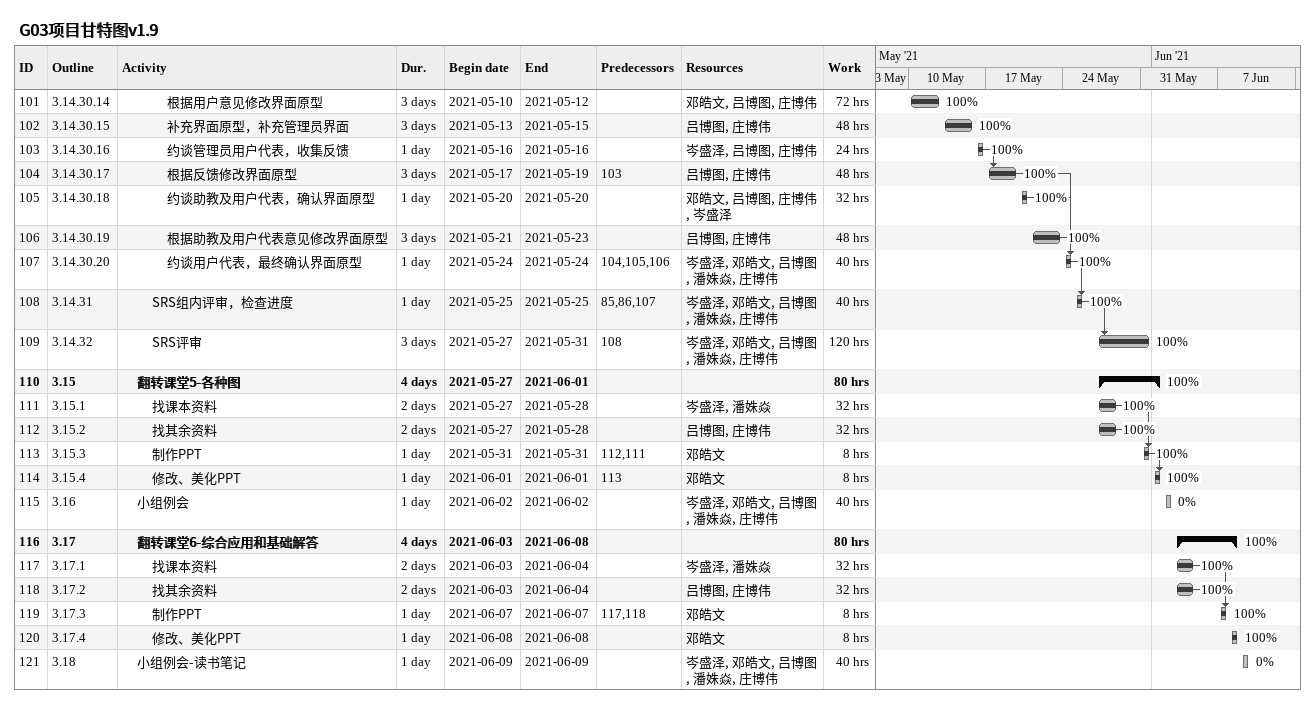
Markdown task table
G03项目甘特图v1.9

| ID | WBS | Task | Duration | Start | Finish | Predecessors | Resources | % complete | Work (h) |
|---|---|---|---|---|---|---|---|---|---|
| 101 | 3.14.30.14 | 根据用户意见修改界面原型 | 3d | 2021-05-10 | 2021-05-12 |  | 邓皓文, 吕博图, 庄博伟 | 100 | 72 |
| 102 | 3.14.30.15 | 补充界面原型，补充管理员界面 | 3d | 2021-05-13 | 2021-05-15 |  | 吕博图, 庄博伟 | 100 | 48 |
| 103 | 3.14.30.16 | 约谈管理员用户代表，收集反馈 | 1d | 2021-05-16 | 2021-05-16 |  | 岑盛泽, 吕博图, 庄博伟 | 100 | 24 |
| 104 | 3.14.30.17 | 根据反馈修改界面原型 | 3d | 2021-05-17 | 2021-05-19 | 103 | 吕博图, 庄博伟 | 100 | 48 |
| 105 | 3.14.30.18 | 约谈助教及用户代表，确认界面原型 | 1d | 2021-05-20 | 2021-05-20 |  | 邓皓文, 吕博图, 庄博伟, 岑盛泽 | 100 | 32 |
| 106 | 3.14.30.19 | 根据助教及用户代表意见修改界面原型 | 3d | 2021-05-21 | 2021-05-23 |  | 吕博图, 庄博伟 | 100 | 48 |
| 107 | 3.14.30.20 | 约谈用户代表，最终确认界面原型 | 1d | 2021-05-24 | 2021-05-24 | 104, 105, 106 | 岑盛泽, 邓皓文, 吕博图, 潘姝焱, 庄博伟 | 100 | 40 |
| 108 | 3.14.31 | SRS组内评审，检查进度 | 1d | 2021-05-25 | 2021-05-25 | 85, 86, 107 | 岑盛泽, 邓皓文, 吕博图, 潘姝焱, 庄博伟 | 100 | 40 |
| 109 | 3.14.32 | SRS评审 | 3d | 2021-05-27 | 2021-05-31 | 108 | 岑盛泽, 邓皓文, 吕博图, 潘姝焱, 庄博伟 | 100 | 120 |
| 110 | 3.15 | **翻转课堂5-各种图** | 4d | 2021-05-27 | 2021-06-01 |  |  | 100 | 80 |
| 111 | 3.15.1 | 找课本资料 | 2d | 2021-05-27 | 2021-05-28 |  | 岑盛泽, 潘姝焱 | 100 | 32 |
| 112 | 3.15.2 | 找其余资料 | 2d | 2021-05-27 | 2021-05-28 |  | 吕博图, 庄博伟 | 100 | 32 |
| 113 | 3.15.3 | 制作PPT | 1d | 2021-05-31 | 2021-05-31 | 112, 111 | 邓皓文 | 100 | 8 |
| 114 | 3.15.4 | 修改、美化PPT | 1d | 2021-06-01 | 2021-06-01 | 113 | 邓皓文 | 100 | 8 |
| 115 | 3.16 | 小组例会 | 1d | 2021-06-02 | 2021-06-02 |  | 岑盛泽, 邓皓文, 吕博图, 潘姝焱, 庄博伟 | 0 | 40 |
| 116 | 3.17 | **翻转课堂6-综合应用和基础解答** | 4d | 2021-06-03 | 2021-06-08 |  |  | 100 | 80 |
| 117 | 3.17.1 | 找课本资料 | 2d | 2021-06-03 | 2021-06-04 |  | 岑盛泽, 潘姝焱 | 100 | 32 |
| 118 | 3.17.2 | 找其余资料 | 2d | 2021-06-03 | 2021-06-04 |  | 吕博图, 庄博伟 | 100 | 32 |
| 119 | 3.17.3 | 制作PPT | 1d | 2021-06-07 | 2021-06-07 | 117, 118 | 邓皓文 | 100 | 8 |
| 120 | 3.17.4 | 修改、美化PPT | 1d | 2021-06-08 | 2021-06-08 |  | 邓皓文 | 100 | 8 |
| 121 | 3.18 | 小组例会-读书笔记 | 1d | 2021-06-09 | 2021-06-09 |  | 岑盛泽, 邓皓文, 吕博图, 潘姝焱, 庄博伟 | 0 | 40 |
